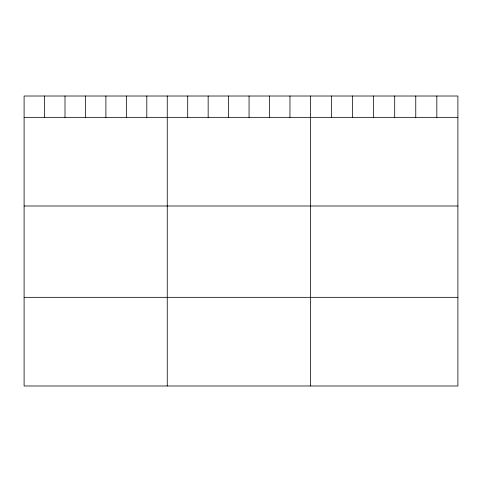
<?xml version="1.0" encoding="UTF-8"?>
<svg xmlns="http://www.w3.org/2000/svg" width="482" height="482" viewBox="0 0 482 482"><rect width="100%" height="100%" fill="white"/><g stroke="black" fill="none" stroke-linecap="round" stroke-linejoin="round"><path stroke-width="0.72" d="M457.9 117.349L457.9 385.986L24.1 385.986L24.1 96.014L457.9 96.014L457.9 117.349L24.1 117.349M24.1 206.001L457.9 206.001M24.1 297.334L457.9 297.334M436.831 96.014L436.831 117.349M415.761 96.014L415.761 117.349M394.692 96.014L394.692 117.349M373.616 96.014L373.616 117.349M352.547 96.014L352.547 117.349M331.477 96.014L331.477 117.349M310.408 96.014L310.408 385.986M289.959 96.014L289.959 117.349M269.504 96.014L269.504 117.349M249.055 96.014L249.055 117.349M228.607 96.014L228.607 117.349M208.158 96.014L208.158 117.349M187.703 96.014L187.703 117.349M167.254 96.014L167.254 385.986M146.805 96.014L146.805 117.349M126.35 96.014L126.35 117.349M105.901 96.014L105.901 117.349M85.453 96.014L85.453 117.349M65.004 96.014L65.004 117.349M44.549 96.014L44.549 117.349"/></g></svg>
